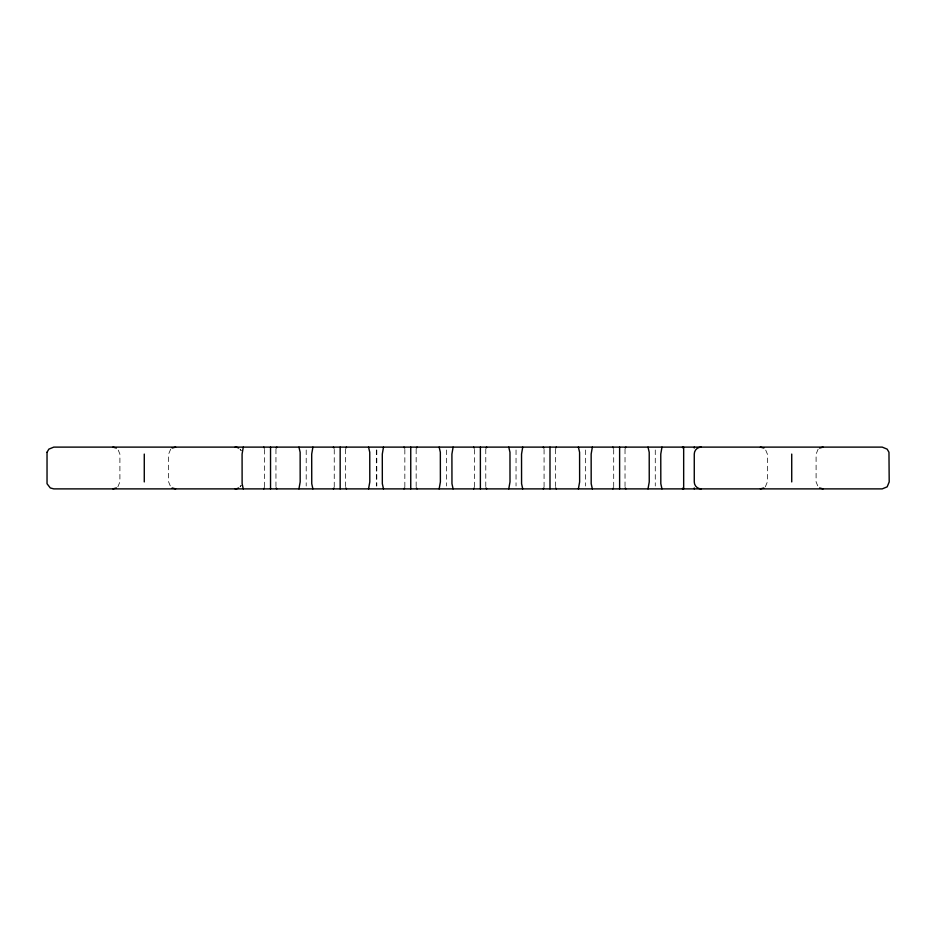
<?xml version="1.0" encoding="UTF-8"?>
<svg xmlns="http://www.w3.org/2000/svg" width="936" height="936" viewBox="0 0 936 936"><rect width="100%" height="100%" fill="white"/><g stroke="black" fill="none" stroke-linecap="round" stroke-linejoin="round"><path stroke-width="0.7" stroke-dasharray="4.68 3.51" d="M264.631 486.849L264.631 449.151M334.246 486.849L334.246 449.151M404.843 486.849L404.843 449.151M474.458 486.849L474.458 449.151M544.073 486.849L544.073 449.151M613.7 486.849L613.7 449.151M275.956 449.151L275.956 486.849M345.571 449.151L345.571 486.849M416.157 449.151L416.157 486.849M485.784 449.151L485.784 486.849M555.399 449.151L555.399 486.849M625.026 449.151L625.026 486.849M117.854 486.849L119.902 481.923L119.902 454.077L117.854 449.151M170.68 449.151L168.632 454.077L168.632 481.923L170.68 486.849M765.32 486.849L767.368 481.923L767.368 454.077L765.32 449.151M818.146 449.151L816.098 454.077L816.098 481.923L818.146 486.849M655.27 449.994L655.27 486.006M585.655 449.994L585.655 486.006M516.04 449.994L516.04 486.006M446.413 449.994L446.413 486.006M376.798 449.994L376.798 486.006M376.33 449.994L376.33 486.006M306.201 449.994L306.201 486.006M241.149 485.41L240.049 486.849A6.962 6.962 0 0 0 241.149 485.41M241.149 450.59L240.049 449.151A6.962 6.962 0 0 1 241.149 450.59"/><path stroke-width="1.4" d="M264.385 487.948L263.776 488.885M334 487.948L333.403 488.885M404.586 487.948L403.989 488.885M474.213 487.948L473.616 488.885M543.828 487.948L543.231 488.885M613.454 487.948L612.858 488.885M683.069 487.948L682.473 488.885M276.214 448.051L276.869 447.115M345.84 448.051L346.484 447.115M416.426 448.051L417.07 447.115M486.053 448.051L486.697 447.115M555.668 448.051L556.312 447.115M625.295 448.051L625.938 447.115M243.278 447.115L242.085 454.077L242.12 483.725L243.278 488.885M312.905 447.115L311.7 454.077L311.746 483.725L312.905 488.885M383.491 447.115L382.297 454.077L382.333 483.725L383.491 488.885M453.106 447.115L451.912 454.077L451.959 483.725L453.106 488.885M522.733 447.115L521.539 454.077L521.574 483.725L522.733 488.885M592.348 447.115L591.154 454.077L591.189 483.725L592.348 488.885M661.974 447.115L660.769 454.077L660.816 483.725L661.974 488.885M298.935 488.885L300.175 481.923L300.14 452.275L298.935 447.115M368.55 488.885L369.802 481.923L369.755 452.275L368.55 447.115M439.148 488.885L440.388 481.923L440.341 452.275L439.148 447.115M508.763 488.885L510.003 481.923L509.968 452.275L508.763 447.115M578.378 488.885L579.63 481.923L579.583 452.275L578.378 447.115M648.005 488.885L649.245 481.923L649.21 452.275L648.005 447.115M172.13 448.051L175.617 447.115M116.403 487.948L112.917 488.885M819.597 448.051L823.083 447.115M763.87 487.948L760.383 488.885M760.383 447.115L763.87 448.051M823.083 488.885L819.597 487.948M112.917 447.115L116.403 448.051M175.617 488.885L172.13 487.948M625.938 488.885L625.295 487.948M556.312 488.885L555.668 487.948M486.697 488.885L486.053 487.948M417.07 488.885L416.426 487.948M346.484 488.885L345.84 487.948M276.869 488.885L276.214 487.948M682.473 447.115L683.069 448.051M612.858 447.115L613.454 448.051M543.231 447.115L543.828 448.051M473.616 447.115L474.213 448.051M403.989 447.115L404.586 448.051M333.403 447.115L334 448.051M263.776 447.115L264.385 448.051M791.727 454.077L791.727 481.923M694.266 447.115L694.266 448.051M694.266 487.948L694.266 488.885M683.666 447.115L683.666 488.885M619.62 447.115L619.62 488.885M549.994 447.115L549.994 488.885M480.379 447.115L480.379 488.885M410.752 447.115L410.752 488.885M340.166 447.115L340.166 488.885M270.539 447.115L270.539 488.885M144.273 454.077L144.273 481.923M701.228 447.115A6.962 6.962 0 0 0 694.266 454.077L694.266 481.923A6.962 6.962 0 0 0 701.228 488.885M235.123 447.115A6.962 6.962 0 0 1 238.598 448.051M238.598 487.948A6.962 6.962 0 0 1 235.123 488.885M47.034 452.275L47.034 483.725L50.287 487.948L53.773 488.885L882.227 488.885L887.164 486.849L889.2 481.923L888.966 452.275L887.164 449.151L882.227 447.115L53.773 447.115L48.836 449.151L47.034 452.275"/></g></svg>
